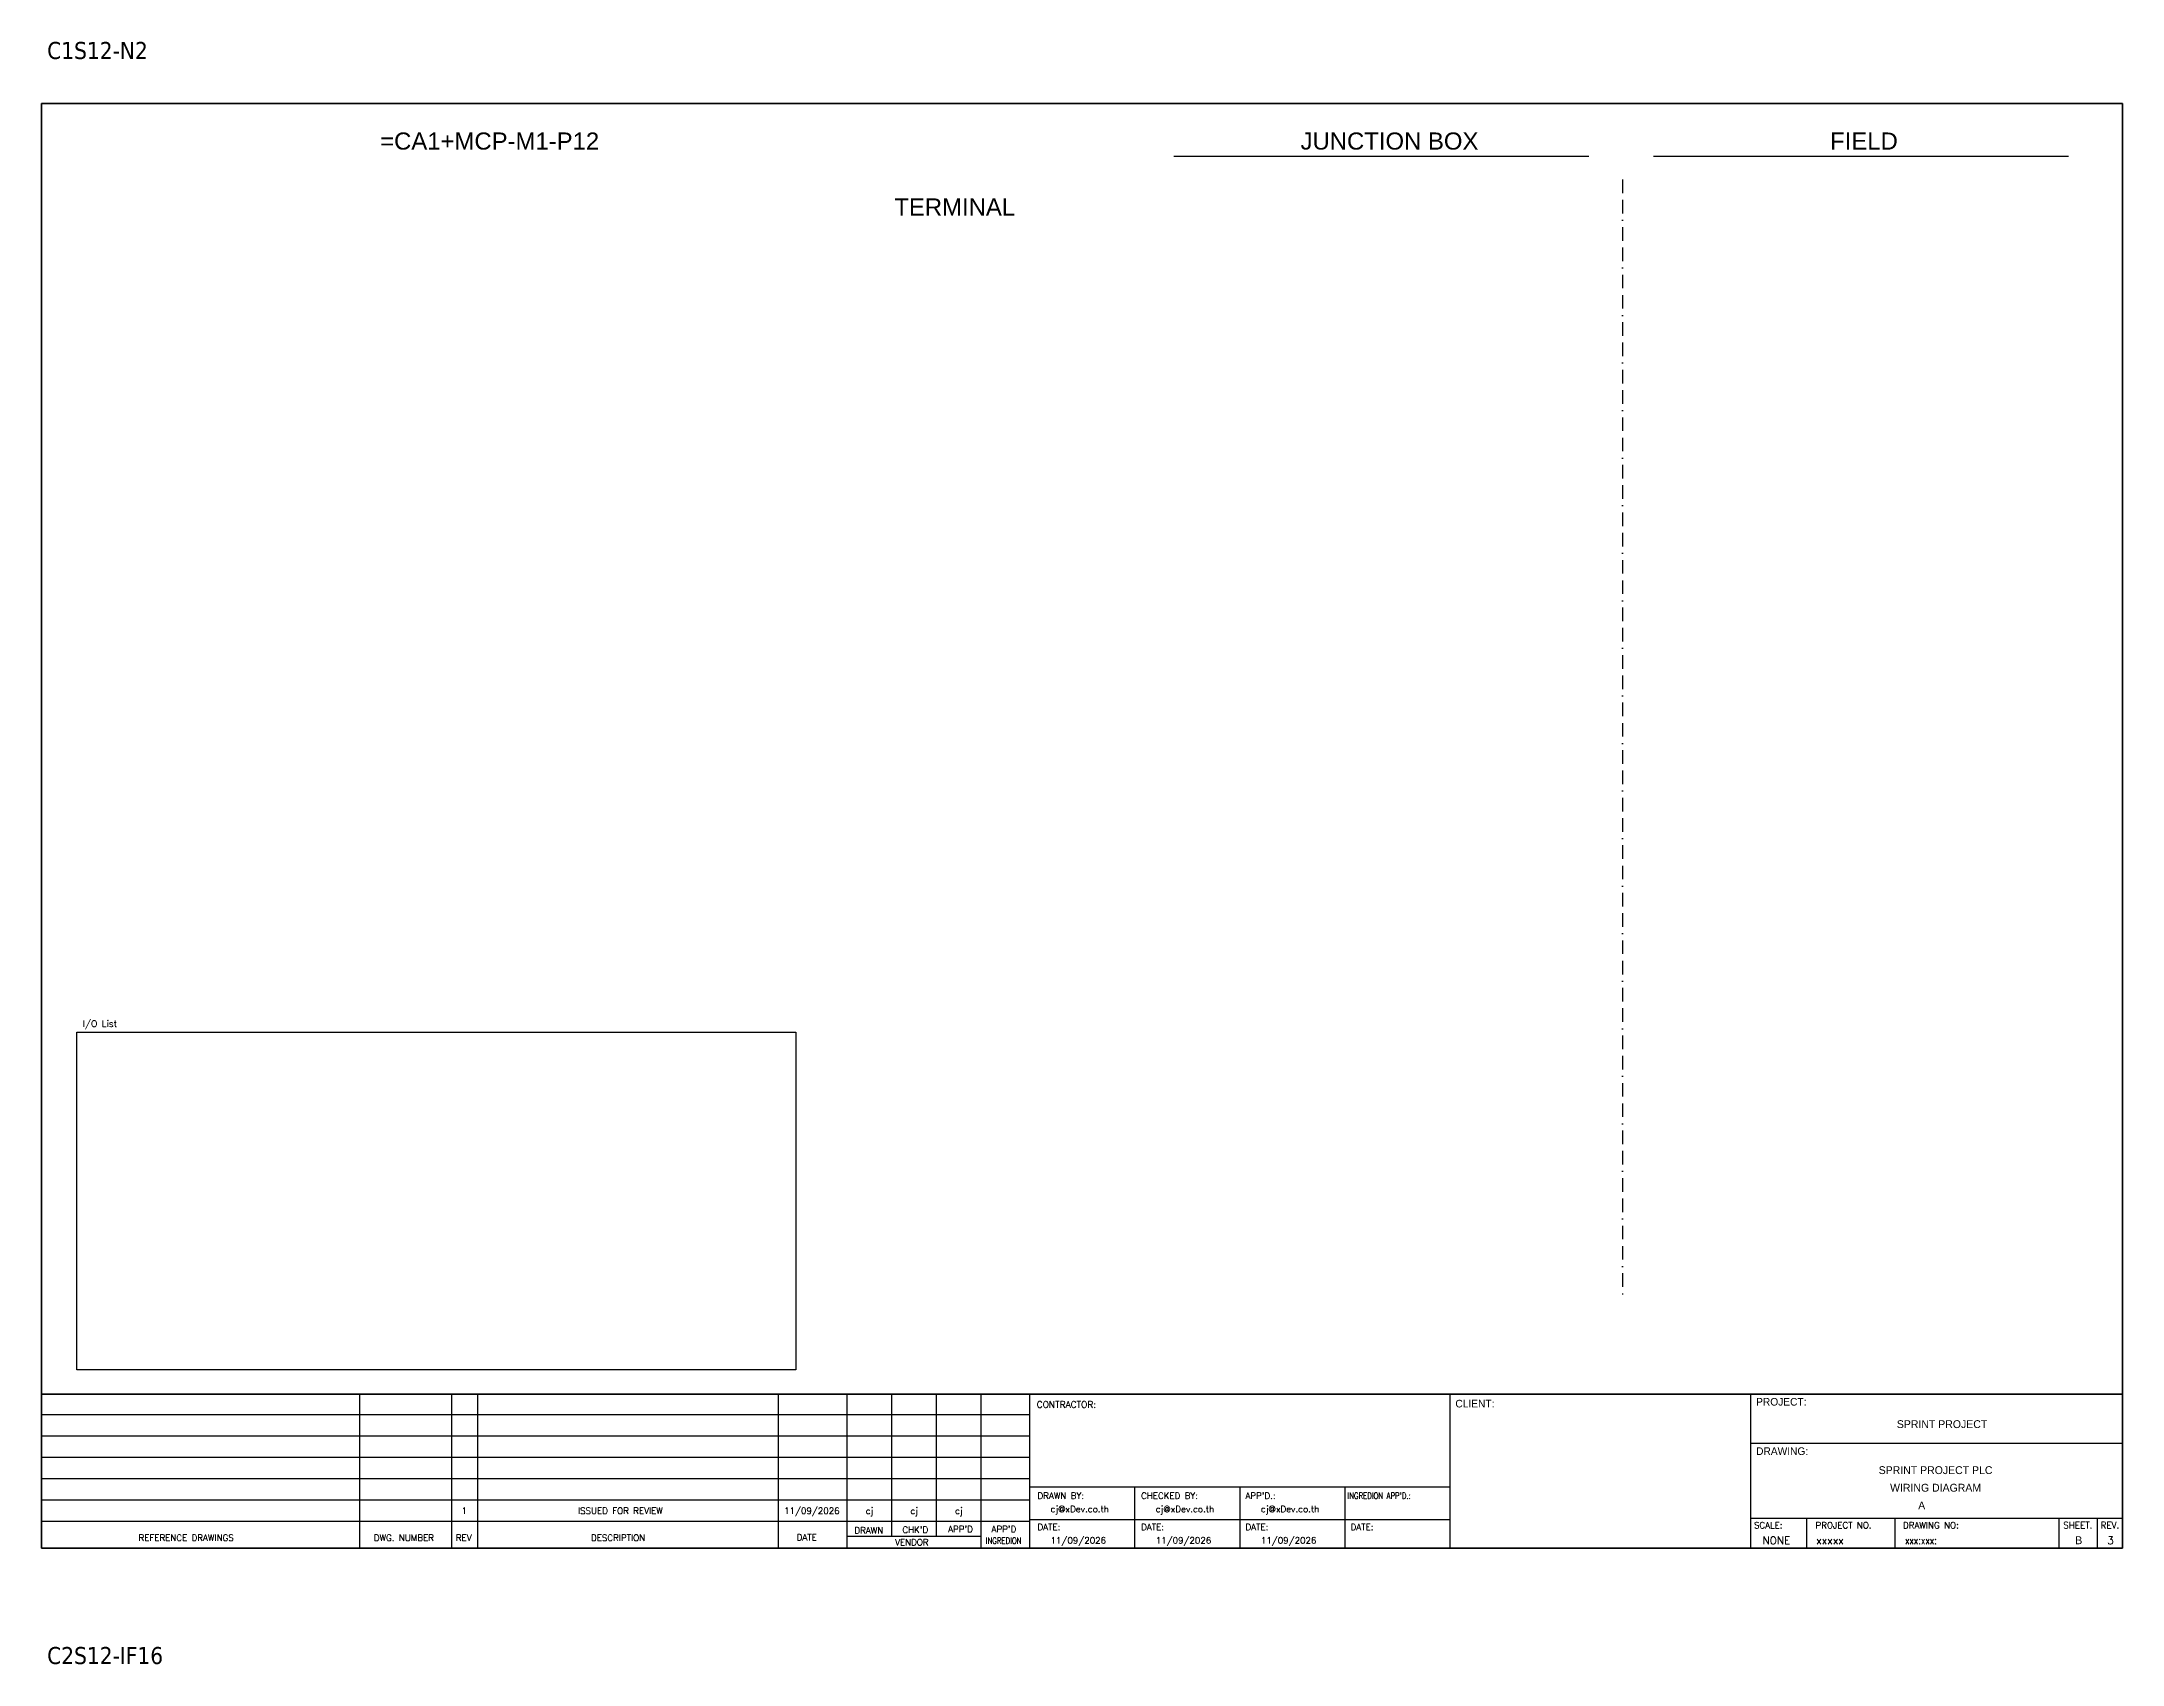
# Model space of a CAD drawing. Header units: millimetres. Extents: x 0 to 62600, y 0 to 14837.
# Drawn here: x 50320 to 54213, y 11799 to 14837 of the extents above; entities that cross this region are included whole.
import ezdxf
from ezdxf.enums import TextEntityAlignment as Align

# ---------------------------------------------------------------- set-up
doc = ezdxf.new("R2010")
doc.units = ezdxf.units.MM
doc.linetypes.add('BORDERX2', pattern=[88.9, 25.4, -12.7, 25.4, -12.7, 0, -12.7])
for name, color, linetype in [('GT_1', 9, 'Continuous'), ('HELPPOINT', 7, 'Continuous'), ('MEMBER', 7, 'Continuous'), ('x01001-FrameArea', 2, 'BORDERX2')]:
    doc.layers.add(name, color=color, linetype=linetype)
doc.styles.add('HTX11', font='O8111901')
doc.styles.add('ROMANS', font='romans.shx', dxfattribs={"width": 0.85, "height": 25})
doc.styles.get("Standard").update_dxf_attribs({"font": 'arial.ttf'})
doc.styles.add('Tahoma', font='')
doc.styles.get('Tahoma').set_extended_font_data('Tahoma')

msp = doc.modelspace()

# ---------------------------------------------------------------- linework, layer by layer
for p, q in [((52437.9, 14622.5), (53214.7, 14622.5)), ((53335.7, 14622.5), (54112.4, 14622.5))]:
    msp.add_line(p, q)
at = {"color": 4}
for p, q in [((53621.9, 12073), (53621.9, 12016.9)), ((53787.2, 12073), (53787.2, 12016.9))]:
    msp.add_line(p, q, dxfattribs=at)
at = {"color": 4, "ltscale": 0.5}
for p, q in [((54094.3, 12073), (54094.3, 12016.9)), ((54094.3, 12073), (54094.3, 12016.9)), ((54165.5, 12073), (54165.5, 12016.9)), ((54165.5, 12073), (54165.5, 12016.9))]:
    msp.add_line(p, q, dxfattribs=at)
msp.add_lwpolyline([(50385.3, 12982.7), (51731.1, 12982.7), (51731.1, 12350.6), (50385.3, 12350.6)], close=True)
at = {"layer": 'GT_1', "color": 4}
for p, q in [((50915, 12016.9), (50915, 12305)), ((51086.9, 12016.9), (51086.9, 12305)), ((51136.1, 12016.9), (51136.1, 12305)), ((51698.7, 12016.9), (51698.7, 12305)), ((51827, 12016.9), (51827, 12305)), ((51910.6, 12038.7), (51910.6, 12305)), ((51994.1, 12038.7), (51994.1, 12305)), ((52077.4, 12016.9), (52077.4, 12305)), ((52168.4, 12016.9), (52168.4, 12305)), ((52955.4, 12016.9), (52955.4, 12305)), ((53517.7, 12016.9), (53517.7, 12305)), ((53517.7, 12016.9), (53517.7, 12305)), ((53517.7, 12016.9), (53517.7, 12305)), ((52168.4, 12266.2), (50319.6, 12266.2)), ((52168.4, 12226.4), (50319.6, 12226.4)), ((52168.4, 12186.4), (50319.6, 12186.4)), ((52168.4, 12146.5), (50319.6, 12146.5)), ((52955.4, 12131.2), (52168.4, 12131.2)), ((52365.2, 12016.9), (52365.2, 12131.2)), ((52561.9, 12016.9), (52561.9, 12131.2)), ((52758.7, 12016.9), (52758.7, 12131.2)), ((52168.4, 12106.6), (50319.6, 12106.6)), ((52955.4, 12069.7), (52168.4, 12069.7)), ((53517.7, 12073), (54212.9, 12073)), ((52168.3, 12066.7), (50319.6, 12066.7)), ((52077.4, 12038.7), (51827, 12038.7))]:
    msp.add_line(p, q, dxfattribs=at)
at = {"layer": 'HELPPOINT', "color": 4, "lineweight": 35}
for p, q in [((50319.6, 12016.9), (50319.6, 14721.1)), ((50319.6, 14721.1), (54212.9, 14721.1)), ((50319.6, 12016.9), (50319.6, 14721.1)), ((50319.6, 14721.1), (54212.9, 14721.1)), ((54212.9, 14721.1), (54212.9, 12016.9)), ((54212.9, 14721.1), (54212.9, 12016.9)), ((54212.9, 12016.9), (50319.6, 12016.9)), ((54212.9, 12016.9), (50319.6, 12016.9))]:
    msp.add_line(p, q, dxfattribs=at)
at = {"layer": 'HELPPOINT', "color": 4}
for p, q in [((53517.7, 12213.4), (54212.9, 12213.4)), ((53517.7, 12213.4), (54212.9, 12213.4)), ((53517.7, 12073), (54212.9, 12073))]:
    msp.add_line(p, q, dxfattribs=at)
at = {"layer": 'MEMBER', "color": 4, "lineweight": 35}
msp.add_line((50319.6, 12305), (54212.9, 12305), dxfattribs=at)
msp.add_line((50319.6, 12305), (54212.9, 12305), dxfattribs=at)
at = {"layer": 'MEMBER', "color": 4}
for p, q in [((53517.7, 12213.4), (54212.9, 12213.4)), ((53517.7, 12213.4), (54212.9, 12213.4)), ((53517.7, 12073), (54212.9, 12073)), ((53517.7, 12073), (54212.9, 12073))]:
    msp.add_line(p, q, dxfattribs=at)
at = {"layer": 'x01001-FrameArea'}
msp.add_line((53277.7, 14578.4), (53277.7, 12491.9), dxfattribs=at)

# ---------------------------------------------------------------- texts
at = {"color": 2, "style": 'Tahoma'}
for s, p in [('C1S12-N2', (50330, 14804.1)), ('C2S12-IF16', (50330, 11799.9))]:
    msp.add_text(s, height=32, dxfattribs=at).set_placement(p)
at = {"color": 2}
for s, p in [('=CA1+MCP-M1-P12', (50953, 14634.6)), ('JUNCTION BOX', (52675.2, 14634.6)), ('FIELD', (53666.1, 14634.6)), ('TERMINAL', (51915.1, 14511.2))]:
    msp.add_text(s, height=32, dxfattribs=at).set_placement(p)
at = {"color": 4, "ltscale": 100, "style": 'HTX11'}
for s, p in [('SPRINT PROJECT', (53875.5, 12249)), ('SPRINT PROJECT PLC', (53863.4, 12162.9)), ('WIRING DIAGRAM', (53863.4, 12130))]:
    msp.add_text(s, height=14.693, dxfattribs=at).set_placement(p, align=Align.MIDDLE_CENTER)
at = {"style": 'HTX11'}
for tag, text, height, p in [('A', 'A', 14.8, (53837.4, 12096.7)), ('B', 'CHASSIS C1 SLOT 12', 14.821, (54131.2, 12031.7))]:
    msp.add_attdef(tag, text=text, height=height, dxfattribs=at).set_placement(p, align=Align.MIDDLE_CENTER)
at = {"layer": 'GT_1', "color": 4, "style": 'HTX11'}
for s, p in [('CLIENT:', (52964.9, 12280.3)), ('PROJECT:', (53527.6, 12283.7)), ('DRAWING:', (53527.6, 12191.3))]:
    msp.add_text(s, height=14.25, dxfattribs=at).set_placement(p)
at = {"layer": 'MEMBER', "color": 4, "ltscale": 0.8, "style": 'ROMANS'}
for s, height, p in [('I/O List', 12.35, (50396.2, 12992.4)), ('CONTRACTOR:', 12.35, (52181.5, 12279.6)), ('DRAWN BY:', 11.88, (52183, 12109)), ('CHECKED BY:', 11.875, (52376.9, 12109)), ("APP'D.:", 11.88, (52572.1, 12109)), ('cj@xDev.co.th', 11.875, (52207.4, 12084.1)), ('cj@xDev.co.th', 11.875, (52404.2, 12084.1)), ('cj@xDev.co.th', 11.875, (52601, 12084.1)), ('REFERENCE DRAWINGS', 11.875, (50501, 12030.3)), ('DWG. NUMBER', 11.875, (50941.2, 12030.3)), ('REV', 11.88, (51094.7, 12030.3)), ('DESCRIPTION', 11.875, (51347.6, 12030.3)), ('DATE', 11.88, (51732.4, 12031.1)), ('DRAWN', 11.88, (51840.4, 12044.1)), ('VENDOR', 11.88, (51916.5, 12022)), ("CHK'D", 11.88, (51930.2, 12045.3)), ("APP'D", 11.88, (52015.8, 12046.5)), ("APP'D", 11.88, (52097, 12046.5)), ('DATE:', 11.88, (52183, 12050.4)), ('11/09/2026', 11.88, (52207.4, 12025.4)), ('DATE:', 11.88, (52376.9, 12050.4)), ('11/09/2026', 11.88, (52404.2, 12025.4)), ('DATE:', 11.88, (52572.1, 12050.4)), ('11/09/2026', 11.88, (52601, 12025.4)), ('DATE:', 11.88, (52768.9, 12050.4)), ('SCALE:', 11.88, (53523.6, 12053.9)), ('NONE', 14.23, (53539.6, 12024.2)), ('PROJECT NO.', 11.875, (53638.8, 12053.9)), ('xxxxx', 14.23, (53640, 12024.2)), ('DRAWING NO:', 11.875, (53802.5, 12053.9)), ('SHEET.', 12, (54102.3, 12053.9)), ('REV.', 12, (54172.2, 12053.9))]:
    msp.add_text(s, height=height, dxfattribs=at).set_placement(p)
at = {"layer": 'MEMBER', "color": 4, "ltscale": 0.8, "style": 'ROMANS', "width": 0.8}
for s, height, p in [("INGREDION APP'D.:", 11.875, (52762.9, 12109)), ('INGREDION', 11.88, (52086.2, 12024.8)), ('xxx:xxx:', 14.23, (53806.2, 12024.2))]:
    msp.add_text(s, height=height, dxfattribs=at).set_placement(p)
at = {"layer": 'MEMBER', "color": 4, "ltscale": 0.8, "style": 'ROMANS'}
for s, height, p in [('1', 11.9, (51110.6, 12086.8)), ('ISSUED FOR REVIEW', 11.875, (51402.6, 12086.8)), ('11/09/2026', 11.88, (51760.8, 12086.8)), ('cj', 11.88, (51868.7, 12086.8)), ('cj', 11.88, (51952.3, 12086.8)), ('cj', 11.88, (52035.8, 12086.8))]:
    msp.add_text(s, height=height, dxfattribs=at).set_placement(p, align=Align.MIDDLE_CENTER)
msp.add_text('3', height=14.2, dxfattribs=at).set_placement((54190.8, 12024.2), align=Align.CENTER)

doc.saveas('drawing.dxf')
